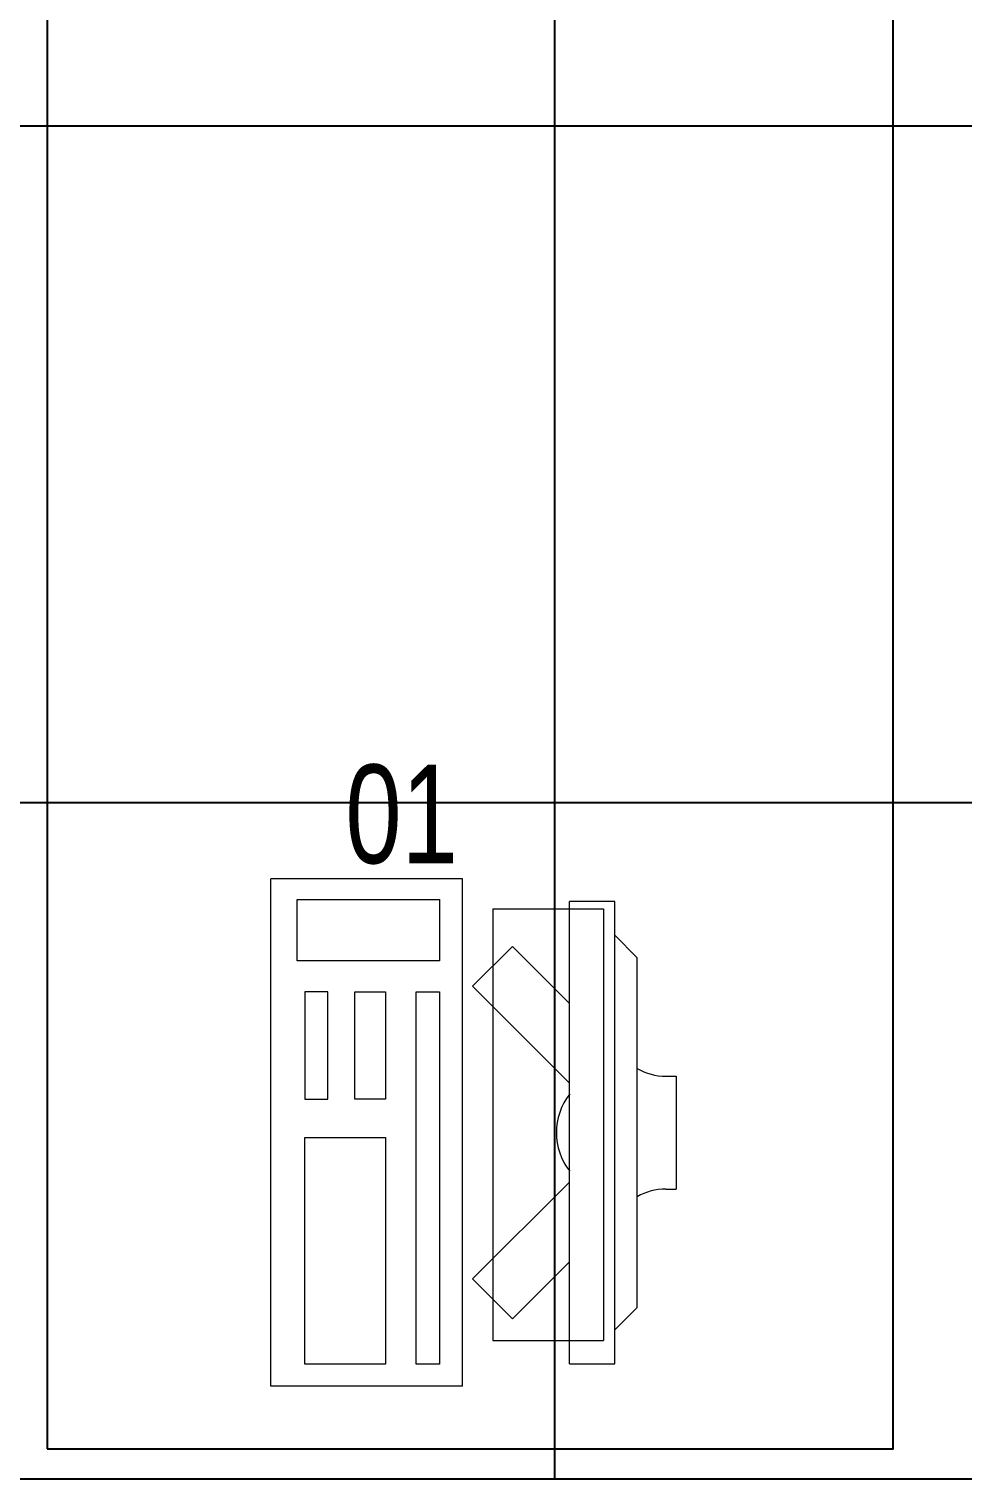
# Model space of a CAD drawing. Extents: x -12260 to 304645, y -29287 to 19916.
# Drawn here: x 30210 to 31038, y -6810 to -5524 of the extents above; entities that cross this region are included whole.
import ezdxf
from ezdxf import colors
from ezdxf.entities.mleader import LeaderData, LeaderLine
from ezdxf.math import Vec2, Vec3

# ---------------------------------------------------------------- set-up
doc = ezdxf.new("R2010")
doc.units = 0
doc.header["$LTSCALE"] = 0.25
doc.linetypes.add('DASHDOT', pattern=[25.4, 12.7, -6.35, 0, -6.35])
for name, color, linetype, lineweight in [('01-First Floor$0$72_EGR_EQP_TAG', 142, 'Continuous', 5), ('01-First Floor$0$LOADING', 253, 'Continuous', 5), ('01-First Floor$0$Walls', 251, 'Continuous', 5), ('E-LITE-CLNG-CNDT', 6, 'DASHDOT', 35), ('T-DATA-TEXT', 2, 'Continuous', 25)]:
    doc.layers.add(name, color=color, linetype=linetype, lineweight=lineweight)
doc.layers.add('01-First Floor$0$FALSE CEILING', color=251, linetype='Continuous')
doc.styles.add('01-First Floor$0$X3G_ENTITY_257CFD', font='swisscl.ttf', dxfattribs={"height": 200})
doc.styles.add('DC_Elc_Romans', font='elc_romans.shx', dxfattribs={"width": 0.7})

# ---------------------------------------------------------------- blocks, each defined once
blk = doc.blocks.new('01-First Floor$0$ITCWLS1-P')
at = {"layer": '01-First Floor$0$LOADING'}
for p, q in [((-0.17, 0.45), (-0.17, 0)), ((-0.17, 0.45), (0, 0.45)), ((0, 0.45), (0, 0)), ((-0.2651, 0.43, 0), (-0.3051, 0.43, 0)), ((-0.3051, 0.43, 0), (-0.3051, 0.02, 0)), ((-0.2651, 0.43, 0), (-0.2651, 0.02, 0)), ((-0.1496, 0.4305), (-0.1291, 0.4305)), ((-0.1291, 0.4305), (-0.1291, 0.4089)), ((-0.3251, 0.38, 0), (-0.3051, 0.4, 0)), ((-0.197, 0.4094), (-0.295, 0.4094)), ((-0.295, 0.0264), (-0.295, 0.4094)), ((-0.197, 0.0264), (-0.197, 0.4094)), ((-0.3251, 0.38, 0), (-0.3251, 0.07, 0)), ((-0.3503, 0.275), (-0.3596, 0.275)), ((-0.3596, 0.175), (-0.3596, 0.275)), ((-0.3503, 0.175), (-0.3596, 0.175)), ((-0.3251, 0.07, 0), (-0.3051, 0.05, 0)), ((-0.197, 0.0264), (-0.295, 0.0264)), ((-0.3051, 0.02, 0), (-0.2651, 0.02, 0)), ((-0.17, 0), (0, 0))]:
    blk.add_line(p, q, dxfattribs=at)
at = {"layer": '01-First Floor$0$LOADING', "extrusion": (2.48281e-10, 3.18408e-10, -1)}
for p, q in [((-0.2651, 0.3395), (-0.2144, 0.3902)), ((-0.1791, 0.3548), (-0.2144, 0.3902)), ((-0.2651, 0.2688), (-0.1791, 0.3548))]:
    blk.add_line(p, q, dxfattribs=at)
at = {"layer": '01-First Floor$0$LOADING', "extrusion": (2.48281e-10, -3.18408e-10, -1)}
for p, q in [((-0.2651, 0.1812), (-0.1791, 0.0952)), ((-0.2651, 0.1105), (-0.2144, 0.0598)), ((-0.1791, 0.0952), (-0.2144, 0.0598))]:
    blk.add_line(p, q, dxfattribs=at)
at = {"layer": '01-First Floor$0$LOADING'}
for points in [[(-0.1291, 0.4089), (-0.1291, 0.1), (-0.1496, 0.1), (-0.1496, 0.4305)], [(-0.1496, 0.1), (-0.1496, 0.1), (-0.1496, 0.1), (-0.1496, 0.1), (-0.1496, 0.1), (-0.1496, 0.1), (-0.1496, 0.1), (-0.1496, 0.1), (-0.1496, 0.1)], [(-0.1496, 0.1), (-0.1496, 0.1), (-0.1496, 0.1), (-0.1496, 0.1), (-0.1496, 0.1), (-0.1496, 0.1), (-0.1496, 0.1), (-0.1496, 0.1), (-0.1496, 0.1), (-0.1496, 0.1), (-0.1496, 0.1), (-0.1496, 0.1), (-0.1496, 0.1), (-0.1496, 0.1), (-0.1496, 0.1), (-0.1496, 0.1), (-0.1496, 0.1), (-0.1496, 0.1)], [(-0.1496, 0.1), (-0.1496, 0.1), (-0.1496, 0.1), (-0.1496, 0.1), (-0.1496, 0.1), (-0.1496, 0.1), (-0.1496, 0.1), (-0.1496, 0.1), (-0.1496, 0.1), (-0.1496, 0.1)], [(-0.1496, 0.1), (-0.1496, 0.1), (-0.1496, 0.1), (-0.1496, 0.1), (-0.1496, 0.1), (-0.1496, 0.1), (-0.1496, 0.1)], [(-0.1496, 0.1), (-0.1496, 0.1), (-0.1496, 0.1), (-0.1496, 0.1), (-0.1496, 0.1), (-0.1496, 0.1), (-0.1496, 0.1), (-0.1496, 0.1), (-0.1496, 0.1), (-0.1496, 0.1)], [(-0.1496, 0.1), (-0.1496, 0.1), (-0.1496, 0.1), (-0.1496, 0.1), (-0.1496, 0.1), (-0.1496, 0.1), (-0.1496, 0.1), (-0.1496, 0.1), (-0.1496, 0.1), (-0.1496, 0.1), (-0.1496, 0.1), (-0.1496, 0.1), (-0.1496, 0.1), (-0.1496, 0.1), (-0.1496, 0.1)], [(-0.1496, 0.1), (-0.1496, 0.1), (-0.1496, 0.1), (-0.1496, 0.1), (-0.1496, 0.1), (-0.1496, 0.1), (-0.1496, 0.1), (-0.1496, 0.1), (-0.1496, 0.1), (-0.1496, 0.1)], [(-0.1496, 0.1), (-0.1496, 0.1), (-0.1496, 0.1), (-0.1496, 0.1), (-0.1496, 0.1), (-0.1496, 0.1), (-0.1496, 0.1), (-0.1496, 0.1), (-0.1496, 0.1), (-0.1496, 0.1)], [(-0.1496, 0.1), (-0.1496, 0.1), (-0.1496, 0.1), (-0.1496, 0.1), (-0.1496, 0.1), (-0.1496, 0.1), (-0.1496, 0.1), (-0.1496, 0.1), (-0.1496, 0.1), (-0.1496, 0.1), (-0.1496, 0.1), (-0.1496, 0.1), (-0.1496, 0.1), (-0.1496, 0.1), (-0.1496, 0.1), (-0.1496, 0.1), (-0.1496, 0.1), (-0.1496, 0.1), (-0.1496, 0.1), (-0.1496, 0.1), (-0.1496, 0.1), (-0.1496, 0.1), (-0.1496, 0.1), (-0.1496, 0.1), (-0.1496, 0.1), (-0.1496, 0.1), (-0.1496, 0.1), (-0.1496, 0.1), (-0.1496, 0.1), (-0.1496, 0.1), (-0.1496, 0.1), (-0.1496, 0.1), (-0.1496, 0.1), (-0.1496, 0.1), (-0.1496, 0.1), (-0.1496, 0.1), (-0.1496, 0.1), (-0.1496, 0.1), (-0.1496, 0.1), (-0.1496, 0.1), (-0.1496, 0.1), (-0.1496, 0.1), (-0.1496, 0.1), (-0.1496, 0.1), (-0.1496, 0.1), (-0.1496, 0.1), (-0.1496, 0.1), (-0.1496, 0.1), (-0.1496, 0.1), (-0.1496, 0.1), (-0.1496, 0.1), (-0.1496, 0.1), (-0.1496, 0.1), (-0.1496, 0.1)], [(-0.1496, 0.1), (-0.1496, 0.1), (-0.1496, 0.1), (-0.1496, 0.1), (-0.1496, 0.1), (-0.1496, 0.1), (-0.1496, 0.1), (-0.1496, 0.1), (-0.1496, 0.1), (-0.1496, 0.1), (-0.1496, 0.1), (-0.1496, 0.1), (-0.1496, 0.1), (-0.1496, 0.1), (-0.1496, 0.1), (-0.1496, 0.1), (-0.1496, 0.1), (-0.1496, 0.1), (-0.1496, 0.1), (-0.1496, 0.1), (-0.1496, 0.1), (-0.1496, 0.1), (-0.1496, 0.1), (-0.1496, 0.1), (-0.1496, 0.1), (-0.1496, 0.1), (-0.1496, 0.1), (-0.1496, 0.1), (-0.1496, 0.1), (-0.1496, 0.1), (-0.1496, 0.1), (-0.1496, 0.1), (-0.1496, 0.1), (-0.1496, 0.1), (-0.1496, 0.1), (-0.1496, 0.1), (-0.1496, 0.1), (-0.1496, 0.1), (-0.1496, 0.1), (-0.1496, 0.1), (-0.1496, 0.1), (-0.1496, 0.1), (-0.1496, 0.1), (-0.1496, 0.1), (-0.1496, 0.1), (-0.1496, 0.1), (-0.1496, 0.1), (-0.1496, 0.1), (-0.1496, 0.1), (-0.1496, 0.1), (-0.1496, 0.1), (-0.1496, 0.1), (-0.1496, 0.1), (-0.1496, 0.1), (-0.1496, 0.1), (-0.1496, 0.1), (-0.1496, 0.1), (-0.1496, 0.1), (-0.1496, 0.1), (-0.1496, 0.1), (-0.1496, 0.1), (-0.1496, 0.1), (-0.1496, 0.1), (-0.1496, 0.1), (-0.1496, 0.1), (-0.1496, 0.1), (-0.1496, 0.1), (-0.1496, 0.1), (-0.1496, 0.1), (-0.1496, 0.1), (-0.1496, 0.1), (-0.1496, 0.1), (-0.1496, 0.1), (-0.1496, 0.1), (-0.1496, 0.1), (-0.1496, 0.1), (-0.1496, 0.1), (-0.1496, 0.1), (-0.1496, 0.1), (-0.1496, 0.1), (-0.1496, 0.1), (-0.1496, 0.1), (-0.1496, 0.1), (-0.1496, 0.1), (-0.1496, 0.1), (-0.1496, 0.1), (-0.1496, 0.1), (-0.1496, 0.1), (-0.1496, 0.1)], [(-0.1496, 0.1), (-0.1496, 0.1), (-0.1496, 0.1), (-0.1496, 0.1), (-0.1496, 0.1), (-0.1496, 0.1), (-0.1496, 0.1), (-0.1496, 0.1), (-0.1496, 0.1), (-0.1496, 0.1), (-0.1496, 0.1), (-0.1496, 0.1)], [(-0.1496, 0.1), (-0.1496, 0.1), (-0.1496, 0.1), (-0.1496, 0.1), (-0.1496, 0.1), (-0.1496, 0.1), (-0.1496, 0.1)], [(-0.1496, 0.1), (-0.1496, 0.1), (-0.1496, 0.1), (-0.1496, 0.1), (-0.1496, 0.1), (-0.1496, 0.1), (-0.1496, 0.1), (-0.1496, 0.1), (-0.1496, 0.1), (-0.1496, 0.1), (-0.1496, 0.1), (-0.1496, 0.1), (-0.1496, 0.1), (-0.1496, 0.1), (-0.1496, 0.1), (-0.1496, 0.1), (-0.1496, 0.1)], [(-0.1496, 0.1), (-0.1496, 0.1), (-0.1496, 0.1), (-0.1496, 0.1), (-0.1496, 0.1), (-0.1496, 0.1), (-0.1496, 0.1), (-0.1496, 0.1), (-0.1496, 0.1), (-0.1496, 0.1), (-0.1496, 0.1), (-0.1496, 0.1), (-0.1496, 0.1), (-0.1496, 0.1), (-0.1496, 0.1), (-0.1496, 0.1), (-0.1496, 0.1), (-0.1496, 0.1), (-0.1496, 0.1), (-0.1496, 0.1), (-0.1496, 0.1), (-0.1496, 0.1), (-0.1496, 0.1), (-0.1496, 0.1), (-0.1496, 0.1), (-0.1496, 0.1), (-0.1496, 0.1), (-0.1496, 0.1), (-0.1496, 0.1), (-0.1496, 0.1), (-0.1496, 0.1), (-0.1496, 0.1), (-0.1496, 0.1), (-0.1496, 0.1), (-0.1496, 0.1), (-0.1496, 0.1), (-0.1496, 0.1), (-0.1496, 0.1), (-0.1496, 0.1), (-0.1496, 0.1), (-0.1496, 0.1), (-0.1496, 0.1), (-0.1496, 0.1), (-0.1496, 0.1), (-0.1496, 0.1), (-0.1496, 0.1), (-0.1496, 0.1), (-0.1496, 0.1), (-0.1496, 0.1), (-0.1496, 0.1), (-0.1496, 0.1), (-0.1496, 0.1), (-0.1496, 0.1), (-0.1496, 0.1), (-0.1496, 0.1), (-0.1496, 0.1), (-0.1496, 0.1), (-0.1496, 0.1), (-0.1496, 0.1), (-0.1496, 0.1), (-0.1496, 0.1), (-0.1496, 0.1), (-0.1496, 0.1), (-0.1496, 0.1), (-0.1496, 0.1), (-0.1496, 0.1), (-0.1496, 0.1), (-0.1496, 0.1), (-0.1496, 0.1), (-0.1496, 0.1), (-0.1496, 0.1), (-0.1496, 0.1), (-0.1496, 0.1), (-0.1496, 0.1), (-0.1496, 0.1), (-0.1496, 0.1), (-0.1496, 0.1), (-0.1496, 0.1), (-0.1496, 0.1), (-0.1496, 0.1), (-0.1496, 0.1), (-0.1496, 0.1), (-0.1496, 0.1), (-0.1496, 0.1), (-0.1496, 0.1), (-0.1496, 0.1), (-0.1496, 0.1), (-0.1496, 0.1), (-0.1496, 0.1), (-0.1496, 0.1), (-0.1496, 0.1), (-0.1496, 0.1), (-0.1496, 0.1), (-0.1496, 0.1), (-0.1496, 0.1), (-0.1496, 0.1), (-0.1496, 0.1), (-0.1496, 0.1), (-0.1496, 0.1), (-0.1496, 0.1), (-0.1496, 0.1), (-0.1496, 0.1), (-0.1496, 0.1), (-0.1496, 0.1), (-0.1496, 0.1), (-0.1496, 0.1), (-0.1496, 0.1), (-0.1496, 0.1), (-0.1496, 0.1), (-0.1496, 0.1), (-0.1496, 0.1)], [(-0.1496, 0.1), (-0.1496, 0.1), (-0.1496, 0.1), (-0.1496, 0.1), (-0.1496, 0.1), (-0.1496, 0.1), (-0.1496, 0.1), (-0.1496, 0.1)]]:
    blk.add_lwpolyline(points, dxfattribs=at)
for points in [[(-0.1019, 0.4305), (-0.0304, 0.4305), (-0.0304, 0.2294), (-0.1019, 0.2294)], [(-0.1019, 0.1954), (-0.0747, 0.1954), (-0.0747, 0.1), (-0.1019, 0.1)], [(-0.0304, 0.1954), (-0.0508, 0.1954), (-0.0508, 0.1), (-0.0304, 0.1)], [(-0.1496, 0.1), (-0.1496, 0.1), (-0.1496, 0.1), (-0.1496, 0.1), (-0.1496, 0.1), (-0.1496, 0.1), (-0.1496, 0.1), (-0.1496, 0.1), (-0.1496, 0.1), (-0.1496, 0.1), (-0.1496, 0.1), (-0.1496, 0.1), (-0.1496, 0.1), (-0.1496, 0.1), (-0.1496, 0.1), (-0.1496, 0.1), (-0.1496, 0.1), (-0.1496, 0.1), (-0.1496, 0.1), (-0.1496, 0.1), (-0.1496, 0.1), (-0.1496, 0.1), (-0.1496, 0.1), (-0.1496, 0.1), (-0.1496, 0.1), (-0.1496, 0.1), (-0.1496, 0.1), (-0.1496, 0.1), (-0.1496, 0.1), (-0.1496, 0.1), (-0.1496, 0.1), (-0.1496, 0.1), (-0.1496, 0.1), (-0.1496, 0.1), (-0.1496, 0.1), (-0.1496, 0.1), (-0.1496, 0.1), (-0.1496, 0.1), (-0.1496, 0.1), (-0.1496, 0.1), (-0.1496, 0.1), (-0.1496, 0.1), (-0.1496, 0.1), (-0.1496, 0.1), (-0.1496, 0.1), (-0.1496, 0.1), (-0.1496, 0.1), (-0.1496, 0.1), (-0.1496, 0.1), (-0.1496, 0.1), (-0.1496, 0.1), (-0.1496, 0.1), (-0.1496, 0.1), (-0.1496, 0.1), (-0.1496, 0.1), (-0.1496, 0.1), (-0.1496, 0.1), (-0.1496, 0.1), (-0.1496, 0.1), (-0.1496, 0.1), (-0.1496, 0.1), (-0.1496, 0.1), (-0.1496, 0.1), (-0.1496, 0.1), (-0.1496, 0.1), (-0.1496, 0.1), (-0.1496, 0.1), (-0.1496, 0.1), (-0.1496, 0.1), (-0.1496, 0.1), (-0.1496, 0.1), (-0.1496, 0.1), (-0.1496, 0.1), (-0.1496, 0.1), (-0.1496, 0.1), (-0.1496, 0.1), (-0.1496, 0.1), (-0.1496, 0.1), (-0.1496, 0.1), (-0.1496, 0.1), (-0.1496, 0.1), (-0.1496, 0.1), (-0.1496, 0.1), (-0.1496, 0.1), (-0.1496, 0.1), (-0.1496, 0.1), (-0.1496, 0.1), (-0.1496, 0.1), (-0.1496, 0.1), (-0.1496, 0.1), (-0.1496, 0.1), (-0.1496, 0.1), (-0.1496, 0.1), (-0.1496, 0.1), (-0.1496, 0.1), (-0.1496, 0.1), (-0.1496, 0.1), (-0.1496, 0.1), (-0.1496, 0.1), (-0.1496, 0.1), (-0.1496, 0.1), (-0.1496, 0.1), (-0.1496, 0.1), (-0.1496, 0.1), (-0.1496, 0.1), (-0.1496, 0.1), (-0.1496, 0.1), (-0.1496, 0.1), (-0.1496, 0.1), (-0.1496, 0.1), (-0.1496, 0.1), (-0.1496, 0.1), (-0.1496, 0.1), (-0.1496, 0.1), (-0.1496, 0.1), (-0.1496, 0.1), (-0.1496, 0.1), (-0.1496, 0.1), (-0.1496, 0.1), (-0.1496, 0.1), (-0.1496, 0.1), (-0.1496, 0.1), (-0.1496, 0.1), (-0.1496, 0.1), (-0.1496, 0.1), (-0.1496, 0.1), (-0.1496, 0.1), (-0.1496, 0.1), (-0.1496, 0.1), (-0.1496, 0.1), (-0.1496, 0.1), (-0.1496, 0.1), (-0.1496, 0.1), (-0.1496, 0.1), (-0.1496, 0.1), (-0.1496, 0.1), (-0.1496, 0.1), (-0.1496, 0.1), (-0.1496, 0.1), (-0.1496, 0.1), (-0.1496, 0.1), (-0.1496, 0.1), (-0.1496, 0.1), (-0.1496, 0.1), (-0.1496, 0.1), (-0.1496, 0.1), (-0.1496, 0.1), (-0.1496, 0.1), (-0.1496, 0.1), (-0.1496, 0.1), (-0.1496, 0.1), (-0.1496, 0.1), (-0.1496, 0.1), (-0.1496, 0.1), (-0.1496, 0.1), (-0.1496, 0.1), (-0.1496, 0.1), (-0.1496, 0.1), (-0.1496, 0.1), (-0.1496, 0.1), (-0.1496, 0.1), (-0.1496, 0.1), (-0.1496, 0.1), (-0.1496, 0.1), (-0.1496, 0.1), (-0.1496, 0.1), (-0.1496, 0.1), (-0.1496, 0.1), (-0.1496, 0.1), (-0.1496, 0.1), (-0.1496, 0.1), (-0.1496, 0.1), (-0.1496, 0.1), (-0.1496, 0.1), (-0.1496, 0.1), (-0.1496, 0.1), (-0.1496, 0.1), (-0.1496, 0.1), (-0.1496, 0.1), (-0.1496, 0.1), (-0.1496, 0.1), (-0.1496, 0.1), (-0.1496, 0.1), (-0.1496, 0.1), (-0.1496, 0.1), (-0.1496, 0.1), (-0.1496, 0.1), (-0.1496, 0.1), (-0.1496, 0.1), (-0.1496, 0.1), (-0.1496, 0.1), (-0.1496, 0.1), (-0.1496, 0.1), (-0.1496, 0.1), (-0.1496, 0.1), (-0.1496, 0.1), (-0.1496, 0.1), (-0.1496, 0.1), (-0.1496, 0.1), (-0.1496, 0.1), (-0.1496, 0.1), (-0.1496, 0.1), (-0.1496, 0.1), (-0.1496, 0.1), (-0.1496, 0.1), (-0.1496, 0.1), (-0.1496, 0.1), (-0.1496, 0.1), (-0.1496, 0.1), (-0.1496, 0.1), (-0.1496, 0.1), (-0.1496, 0.1), (-0.1496, 0.1), (-0.1496, 0.1), (-0.1496, 0.1), (-0.1496, 0.1), (-0.1496, 0.1), (-0.1496, 0.1), (-0.1496, 0.1), (-0.1496, 0.1), (-0.1496, 0.1), (-0.1496, 0.1), (-0.1496, 0.1), (-0.1496, 0.1), (-0.1496, 0.1), (-0.1496, 0.1), (-0.1496, 0.1), (-0.1496, 0.1), (-0.1496, 0.1), (-0.1496, 0.1), (-0.1496, 0.1), (-0.1496, 0.1), (-0.1496, 0.1), (-0.1496, 0.1), (-0.1496, 0.1), (-0.1496, 0.1), (-0.1496, 0.1), (-0.1496, 0.1), (-0.1496, 0.1), (-0.1496, 0.1), (-0.1496, 0.1), (-0.1496, 0.1), (-0.1496, 0.1), (-0.1496, 0.1), (-0.1496, 0.1), (-0.1496, 0.1), (-0.1496, 0.1), (-0.1496, 0.1), (-0.1496, 0.1), (-0.1496, 0.1), (-0.1496, 0.1), (-0.1496, 0.1), (-0.1496, 0.1), (-0.1496, 0.1), (-0.1496, 0.1), (-0.1496, 0.1), (-0.1496, 0.1), (-0.1496, 0.1), (-0.1496, 0.1), (-0.1496, 0.1), (-0.1496, 0.1), (-0.1496, 0.1), (-0.1496, 0.1), (-0.1496, 0.1), (-0.1496, 0.1), (-0.1496, 0.1), (-0.1496, 0.1), (-0.1496, 0.1), (-0.1496, 0.1), (-0.1496, 0.1), (-0.1496, 0.1), (-0.1496, 0.1), (-0.1496, 0.1), (-0.1496, 0.1), (-0.1496, 0.1), (-0.1496, 0.1), (-0.1496, 0.1)], [(-0.1496, 0.1), (-0.1496, 0.1), (-0.1496, 0.1), (-0.1496, 0.1), (-0.1496, 0.1), (-0.1496, 0.1), (-0.1496, 0.1), (-0.1496, 0.1), (-0.1496, 0.1), (-0.1496, 0.1), (-0.1496, 0.1), (-0.1496, 0.1), (-0.1496, 0.1), (-0.1496, 0.1), (-0.1496, 0.1), (-0.1496, 0.1), (-0.1496, 0.1), (-0.1496, 0.1), (-0.1496, 0.1), (-0.1496, 0.1), (-0.1496, 0.1), (-0.1496, 0.1), (-0.1496, 0.1), (-0.1496, 0.1), (-0.1496, 0.1), (-0.1496, 0.1), (-0.1496, 0.1), (-0.1496, 0.1), (-0.1496, 0.1), (-0.1496, 0.1), (-0.1496, 0.1), (-0.1496, 0.1), (-0.1496, 0.1), (-0.1496, 0.1), (-0.1496, 0.1), (-0.1496, 0.1), (-0.1496, 0.1), (-0.1496, 0.1), (-0.1496, 0.1), (-0.1496, 0.1), (-0.1496, 0.1), (-0.1496, 0.1), (-0.1496, 0.1), (-0.1496, 0.1), (-0.1496, 0.1), (-0.1496, 0.1), (-0.1496, 0.1), (-0.1496, 0.1), (-0.1496, 0.1), (-0.1496, 0.1), (-0.1496, 0.1), (-0.1496, 0.1), (-0.1496, 0.1), (-0.1496, 0.1), (-0.1496, 0.1), (-0.1496, 0.1), (-0.1496, 0.1), (-0.1496, 0.1), (-0.1496, 0.1), (-0.1496, 0.1), (-0.1496, 0.1), (-0.1496, 0.1), (-0.1496, 0.1), (-0.1496, 0.1), (-0.1496, 0.1), (-0.1496, 0.1), (-0.1496, 0.1), (-0.1496, 0.1), (-0.1496, 0.1), (-0.1496, 0.1), (-0.1496, 0.1), (-0.1496, 0.1), (-0.1496, 0.1), (-0.1496, 0.1), (-0.1496, 0.1), (-0.1496, 0.1), (-0.1496, 0.1), (-0.1496, 0.1), (-0.1496, 0.1), (-0.1496, 0.1), (-0.1496, 0.1), (-0.1496, 0.1), (-0.1496, 0.1), (-0.1496, 0.1), (-0.1496, 0.1), (-0.1496, 0.1), (-0.1496, 0.1), (-0.1496, 0.1), (-0.1496, 0.1), (-0.1496, 0.1), (-0.1496, 0.1), (-0.1496, 0.1), (-0.1496, 0.1), (-0.1496, 0.1), (-0.1496, 0.1), (-0.1496, 0.1), (-0.1496, 0.1), (-0.1496, 0.1), (-0.1496, 0.1), (-0.1496, 0.1), (-0.1496, 0.1), (-0.1496, 0.1), (-0.1496, 0.1), (-0.1496, 0.1), (-0.1496, 0.1), (-0.1496, 0.1), (-0.1496, 0.1), (-0.1496, 0.1), (-0.1496, 0.1), (-0.1496, 0.1), (-0.1496, 0.1), (-0.1496, 0.1), (-0.1496, 0.1), (-0.1496, 0.1), (-0.1496, 0.1), (-0.1496, 0.1), (-0.1496, 0.1), (-0.1496, 0.1), (-0.1496, 0.1), (-0.1496, 0.1), (-0.1496, 0.1), (-0.1496, 0.1), (-0.1496, 0.1), (-0.1496, 0.1), (-0.1496, 0.1), (-0.1496, 0.1), (-0.1496, 0.1), (-0.1496, 0.1), (-0.1496, 0.1), (-0.1496, 0.1), (-0.1496, 0.1), (-0.1496, 0.1), (-0.1496, 0.1), (-0.1496, 0.1), (-0.1496, 0.1), (-0.1496, 0.1), (-0.1496, 0.1), (-0.1496, 0.1), (-0.1496, 0.1), (-0.1496, 0.1), (-0.1496, 0.1), (-0.1496, 0.1), (-0.1496, 0.1), (-0.1496, 0.1), (-0.1496, 0.1), (-0.1496, 0.1), (-0.1496, 0.1), (-0.1496, 0.1), (-0.1496, 0.1), (-0.1496, 0.1), (-0.1496, 0.1), (-0.1496, 0.1), (-0.1496, 0.1), (-0.1496, 0.1), (-0.1496, 0.1), (-0.1496, 0.1), (-0.1496, 0.1), (-0.1496, 0.1), (-0.1496, 0.1), (-0.1496, 0.1), (-0.1496, 0.1), (-0.1496, 0.1), (-0.1496, 0.1), (-0.1496, 0.1), (-0.1496, 0.1), (-0.1496, 0.1), (-0.1496, 0.1), (-0.1496, 0.1), (-0.1496, 0.1), (-0.1496, 0.1), (-0.1496, 0.1), (-0.1496, 0.1), (-0.1496, 0.1), (-0.1496, 0.1), (-0.1496, 0.1), (-0.1496, 0.1), (-0.1496, 0.1), (-0.1496, 0.1), (-0.1496, 0.1), (-0.1496, 0.1), (-0.1496, 0.1), (-0.1496, 0.1), (-0.1496, 0.1), (-0.1496, 0.1), (-0.1496, 0.1), (-0.1496, 0.1), (-0.1496, 0.1), (-0.1496, 0.1), (-0.1496, 0.1), (-0.1496, 0.1), (-0.1496, 0.1), (-0.1496, 0.1), (-0.1496, 0.1), (-0.1496, 0.1), (-0.1496, 0.1), (-0.1496, 0.1), (-0.1496, 0.1), (-0.1496, 0.1), (-0.1496, 0.1), (-0.1496, 0.1), (-0.1496, 0.1), (-0.1496, 0.1), (-0.1496, 0.1), (-0.1496, 0.1), (-0.1496, 0.1), (-0.1496, 0.1), (-0.1496, 0.1), (-0.1496, 0.1), (-0.1496, 0.1), (-0.1496, 0.1), (-0.1496, 0.1), (-0.1496, 0.1), (-0.1496, 0.1), (-0.1496, 0.1)], [(-0.1496, 0.1), (-0.1496, 0.1), (-0.1496, 0.1), (-0.1496, 0.1), (-0.1496, 0.1), (-0.1496, 0.1), (-0.1496, 0.1), (-0.1496, 0.1), (-0.1496, 0.1), (-0.1496, 0.1), (-0.1496, 0.1), (-0.1496, 0.1), (-0.1496, 0.1), (-0.1496, 0.1), (-0.1496, 0.1), (-0.1496, 0.1), (-0.1496, 0.1), (-0.1496, 0.1), (-0.1496, 0.1), (-0.1496, 0.1), (-0.1496, 0.1), (-0.1496, 0.1), (-0.1496, 0.1), (-0.1496, 0.1), (-0.1496, 0.1), (-0.1496, 0.1), (-0.1496, 0.1), (-0.1496, 0.1), (-0.1496, 0.1), (-0.1496, 0.1), (-0.1496, 0.1), (-0.1496, 0.1), (-0.1496, 0.1), (-0.1496, 0.1), (-0.1496, 0.1), (-0.1496, 0.1), (-0.1496, 0.1), (-0.1496, 0.1), (-0.1496, 0.1), (-0.1496, 0.1), (-0.1496, 0.1), (-0.1496, 0.1), (-0.1496, 0.1), (-0.1496, 0.1), (-0.1496, 0.1), (-0.1496, 0.1), (-0.1496, 0.1), (-0.1496, 0.1), (-0.1496, 0.1), (-0.1496, 0.1), (-0.1496, 0.1), (-0.1496, 0.1), (-0.1496, 0.1), (-0.1496, 0.1), (-0.1496, 0.1), (-0.1496, 0.1), (-0.1496, 0.1), (-0.1496, 0.1), (-0.1496, 0.1), (-0.1496, 0.1), (-0.1496, 0.1), (-0.1496, 0.1), (-0.1496, 0.1), (-0.1496, 0.1), (-0.1496, 0.1), (-0.1496, 0.1), (-0.1496, 0.1), (-0.1496, 0.1), (-0.1496, 0.1), (-0.1496, 0.1), (-0.1496, 0.1), (-0.1496, 0.1), (-0.1496, 0.1), (-0.1496, 0.1), (-0.1496, 0.1), (-0.1496, 0.1), (-0.1496, 0.1), (-0.1496, 0.1), (-0.1496, 0.1), (-0.1496, 0.1), (-0.1496, 0.1), (-0.1496, 0.1), (-0.1496, 0.1), (-0.1496, 0.1), (-0.1496, 0.1), (-0.1496, 0.1), (-0.1496, 0.1), (-0.1496, 0.1), (-0.1496, 0.1), (-0.1496, 0.1), (-0.1496, 0.1), (-0.1496, 0.1), (-0.1496, 0.1), (-0.1496, 0.1), (-0.1496, 0.1), (-0.1496, 0.1), (-0.1496, 0.1), (-0.1496, 0.1), (-0.1496, 0.1), (-0.1496, 0.1), (-0.1496, 0.1), (-0.1496, 0.1), (-0.1496, 0.1), (-0.1496, 0.1), (-0.1496, 0.1), (-0.1496, 0.1), (-0.1496, 0.1), (-0.1496, 0.1), (-0.1496, 0.1), (-0.1496, 0.1), (-0.1496, 0.1), (-0.1496, 0.1), (-0.1496, 0.1), (-0.1496, 0.1), (-0.1496, 0.1), (-0.1496, 0.1), (-0.1496, 0.1), (-0.1496, 0.1), (-0.1496, 0.1), (-0.1496, 0.1), (-0.1496, 0.1), (-0.1496, 0.1), (-0.1496, 0.1), (-0.1496, 0.1), (-0.1496, 0.1), (-0.1496, 0.1), (-0.1496, 0.1), (-0.1496, 0.1), (-0.1496, 0.1), (-0.1496, 0.1), (-0.1496, 0.1), (-0.1496, 0.1), (-0.1496, 0.1), (-0.1496, 0.1), (-0.1496, 0.1), (-0.1496, 0.1), (-0.1496, 0.1), (-0.1496, 0.1), (-0.1496, 0.1), (-0.1496, 0.1), (-0.1496, 0.1), (-0.1496, 0.1), (-0.1496, 0.1), (-0.1496, 0.1), (-0.1496, 0.1), (-0.1496, 0.1), (-0.1496, 0.1), (-0.1496, 0.1), (-0.1496, 0.1), (-0.1496, 0.1), (-0.1496, 0.1), (-0.1496, 0.1), (-0.1496, 0.1), (-0.1496, 0.1), (-0.1496, 0.1), (-0.1496, 0.1), (-0.1496, 0.1), (-0.1496, 0.1), (-0.1496, 0.1), (-0.1496, 0.1), (-0.1496, 0.1), (-0.1496, 0.1), (-0.1496, 0.1), (-0.1496, 0.1), (-0.1496, 0.1), (-0.1496, 0.1), (-0.1496, 0.1), (-0.1496, 0.1), (-0.1496, 0.1), (-0.1496, 0.1), (-0.1496, 0.1), (-0.1496, 0.1), (-0.1496, 0.1), (-0.1496, 0.1), (-0.1496, 0.1), (-0.1496, 0.1), (-0.1496, 0.1), (-0.1496, 0.1), (-0.1496, 0.1), (-0.1496, 0.1), (-0.1496, 0.1), (-0.1496, 0.1), (-0.1496, 0.1), (-0.1496, 0.1), (-0.1496, 0.1), (-0.1496, 0.1), (-0.1496, 0.1), (-0.1496, 0.1), (-0.1496, 0.1), (-0.1496, 0.1), (-0.1496, 0.1), (-0.1496, 0.1), (-0.1496, 0.1), (-0.1496, 0.1), (-0.1496, 0.1), (-0.1496, 0.1), (-0.1496, 0.1), (-0.1496, 0.1), (-0.1496, 0.1), (-0.1496, 0.1), (-0.1496, 0.1), (-0.1496, 0.1), (-0.1496, 0.1), (-0.1496, 0.1), (-0.1496, 0.1), (-0.1496, 0.1), (-0.1496, 0.1), (-0.1496, 0.1), (-0.1496, 0.1), (-0.1496, 0.1), (-0.1496, 0.1), (-0.1496, 0.1), (-0.1496, 0.1), (-0.1496, 0.1), (-0.1496, 0.1), (-0.1496, 0.1), (-0.1496, 0.1), (-0.1496, 0.1), (-0.1496, 0.1)], [(-0.1496, 0.0727), (-0.0236, 0.0727), (-0.0236, 0.0182), (-0.1496, 0.0182)]]:
    blk.add_lwpolyline(points, close=True, dxfattribs=at)
for centre, radius, start, end in [((-0.3503, 0.325), 0.05, 270, 300.3093), ((-0.3089, 0.225), 0.0556, 321.9431, 38.0569), ((-0.3503, 0.125), 0.05, 59.6907, 90)]:
    blk.add_arc(centre, radius, start, end, dxfattribs=at)
blk = doc.blocks.new('01-First Floor')
at = {"layer": '01-First Floor$0$FALSE CEILING', "linetype": 'Continuous'}
for p, q in [((30676, -6810), (30676, -2810)), ((29476, -5610), (32976, -5610)), ((29476, -6210), (32976, -6210))]:
    blk.add_line(p, q, dxfattribs=at)
at = {"layer": '01-First Floor$0$FALSE CEILING'}
blk.add_lwpolyline([(29476, -6810), (32976, -6810), (32976, -2810), (29476, -2810)], close=True, dxfattribs=at)
at = {"layer": '01-First Floor$0$FALSE CEILING', "elevation": -0.1}
blk.add_lwpolyline([(30226, -6783.2), (30976, -6783.2), (30976, -5283.2), (30226, -5283.2)], close=True, dxfattribs=at)
at = {"layer": '01-First Floor$0$LOADING', "elevation": -0.1}
blk.add_lwpolyline([(30226, -6783.2), (30976, -6783.2), (30976, -5283.2), (30226, -5283.2)], close=True, dxfattribs=at)
at = {"layer": '01-First Floor$0$Walls'}
blk.add_line((29476, -6810), (31896, -6810), dxfattribs=at)
at = {"layer": '01-First Floor$0$LOADING', "extrusion": (-8.01373e-06, -1.93993e-16, 1), "xscale": 1000.000000000014, "yscale": 1000.000000000014, "zscale": 1000.000000000014, "rotation": 180}
blk.add_blockref('01-First Floor$0$ITCWLS1-P', (30424.1, -6277.8, -0.3), dxfattribs=at)
at = {"layer": '01-First Floor$0$72_EGR_EQP_TAG', "insert": (30540.2, -6176.4, -0.1), "char_height": 87.47, "attachment_point": 2, "style": '01-First Floor$0$X3G_ENTITY_257CFD'}
blk.add_mtext('01', dxfattribs=at)
blk = doc.blocks.new('DC_Arrow-ArrowEllipse')
at = {"color": 0}
blk.add_ellipse((0, 0), major_axis=(0.4, 0), ratio=0.4, dxfattribs=at)
at = {"color": 0, "ltscale": 0.5}
blk.add_solid([(-1.4, 0.1667), (-0.4, 0), (-1.4, -0.1667)], dxfattribs=at)

msp = doc.modelspace()

# ---------------------------------------------------------------- block references
at = {"layer": 'E-LITE-CLNG-CNDT'}
msp.add_blockref('01-First Floor', (0, 0), dxfattribs=at)

# ---------------------------------------------------------------- leaders
at = {"layer": 'T-DATA-TEXT'}
ml = msp.add_multileader_mtext('Standard', dxfattribs=at)
ml.set_content('LINE 6 TO SOUND RACK\\PIN DATA ROOM  ', color=256, style='DC_Elc_Romans')
ml.set_leader_properties(color=45)
ml.set_arrow_properties(name='DC_Arrow-ArrowEllipse')
ml.build(insert=Vec2(0, 0))
ml.multileader.update_dxf_attribs({"dogleg_length": 2, "arrow_head_size": 200, "scale": 100})
ctx = ml.context
ctx.base_point, ctx.scale, ctx.char_height, ctx.arrow_head_size, ctx.landing_gap_size, ctx.plane_origin = Vec3(506.2, -4605.2), 100, 200, 200, 200, Vec3(14018.9, -846.1)
notes = []
notes.append((ctx, [(1, (1, 1, 0), (3686.2, -4605.2), (-1, 0), 200, [(0, [(4115.9, -5627.2)], 0, [])])]))
ctx.mtext.insert, ctx.mtext.width, ctx.mtext.flow_direction = Vec3(706.2, -4505.2), 2820.295, 5
for ctx, leaders in notes:
    for number, flags, end, landing, length, lines in leaders:
        leader = LeaderData()
        leader.index, (leader.has_last_leader_line, leader.has_dogleg_vector, leader.attachment_direction) = number, flags
        leader.last_leader_point, leader.dogleg_vector, leader.dogleg_length = Vec3(end), Vec3(landing), length
        for number, points, colour, breaks in lines:
            line = LeaderLine()
            line.index, line.vertices, line.color, line.breaks = number, Vec3.list(points), colors.encode_raw_color(colour), breaks
            leader.lines.append(line)
        ctx.leaders.append(leader)

doc.saveas('drawing.dxf')
